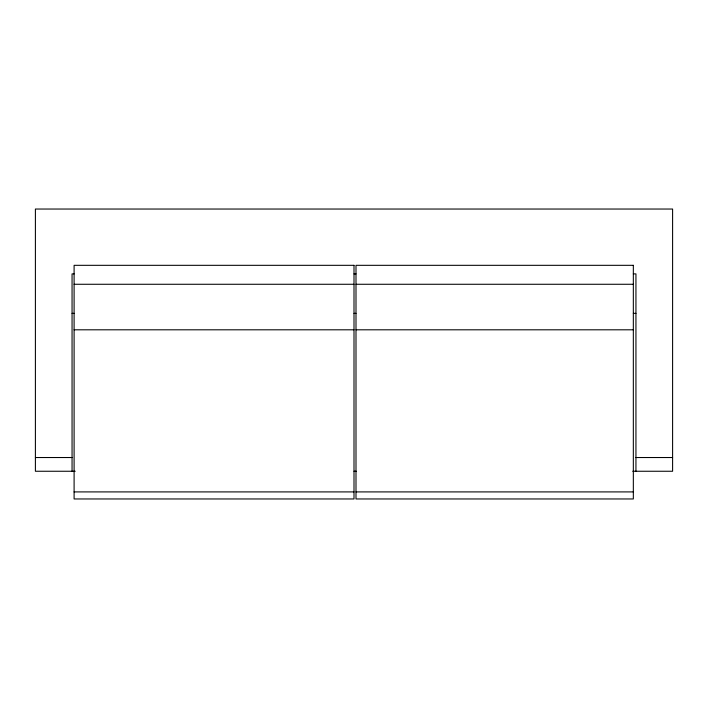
<?xml version="1.0" encoding="UTF-8"?>
<svg xmlns="http://www.w3.org/2000/svg" width="708" height="708" viewBox="0 0 708 708"><rect width="100%" height="100%" fill="white"/><g stroke="black" fill="none" stroke-linecap="round" stroke-linejoin="round"><path stroke-width="1.06" d="M74.101 273.89L72.057 273.89L72.057 471.254M354 273.89L356 273.89M633.333 273.89L635.943 273.89L635.943 471.254M74.101 284.271L354 284.271M356 284.271L633.333 284.271M72.057 313.361L74.101 313.361M354 313.361L356 313.361M633.333 313.361L635.943 313.361M74.101 329.804L354 329.804M356 329.804L633.333 329.804M35.4 457.527L72.057 457.527M635.943 457.527L672.6 457.527M75.225 471.254L35.4 471.254L35.4 209.037L672.6 209.037L672.6 471.254L632.775 471.254M354 471.254L356.212 471.254M74.101 491.91L354 491.91M356 491.91L633.333 491.91M354 265.323L74.101 265.323L74.101 498.963L354 498.963L354 265.323M633.333 265.323L356 265.323L356 498.963L633.333 498.963L633.333 265.323"/></g></svg>
